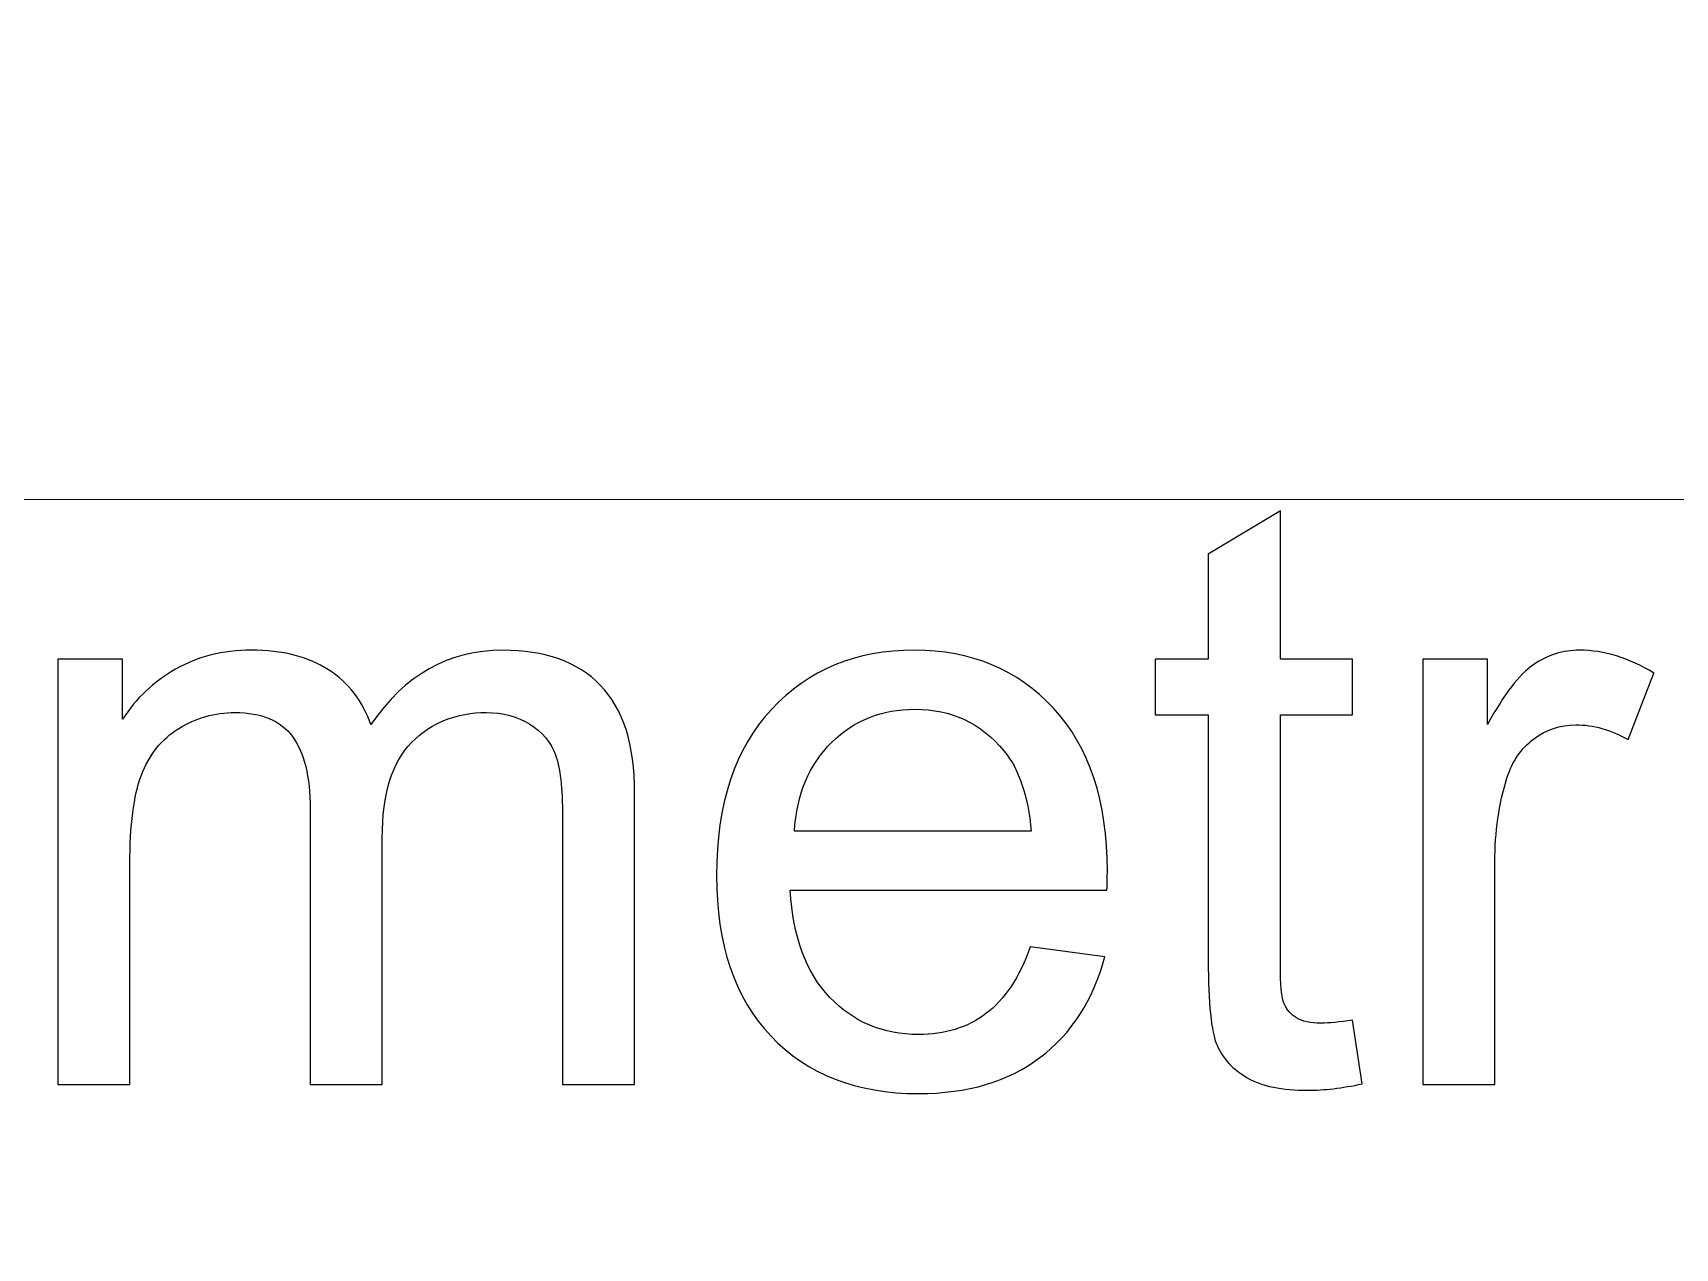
# Model space of a CAD drawing. Header units: centimetres. Extents: x -29.7 to 21.6, y -14.4 to 13.7.
# Drawn here: x -25.608 to -24.443, y -3.047 to -2.185 of the extents above; entities that cross this region are included whole.
import ezdxf

# ---------------------------------------------------------------- set-up
doc = ezdxf.new("R2010")
doc.units = ezdxf.units.CM
doc.header["$MEASUREMENT"] = 0
doc.layers.add('Layer 1', color=7, linetype='Continuous')

msp = doc.modelspace()

# ---------------------------------------------------------------- linework, layer by layer
at = {"layer": 'Layer 1', "color": 1, "lineweight": 9}
for points, knots in [([(-29.70796, -4.44965), (-29.70796, -4.44965), (-29.70796, -0.46166), (-29.70796, -0.46166), (-29.70796, -0.46166), (-29.70796, -0.46166), (-19.73801, -0.46166), (-19.73801, -0.46166), (-19.73801, -0.46166), (-19.73801, -0.46166), (-19.73801, -4.44965), (-19.73801, -4.44965)], [0, 0, 0, 0, 0.25, 0.25, 0.25, 0.25, 0.5, 0.5, 0.5, 0.5, 1, 1, 1, 1]), ([(-22.31589, -3.14012), (-22.31589, -3.14012), (-26.79153, -3.14012), (-26.79153, -3.14012), (-26.79153, -3.14012), (-26.79153, -3.14012), (-26.79153, -2.51611), (-26.79153, -2.51611), (-26.79153, -2.51611), (-26.79153, -2.51611), (-22.31589, -2.51611), (-22.31589, -2.51611), (-22.31589, -2.51611), (-22.31589, -2.51611), (-22.31589, -3.14012), (-22.31589, -3.14012)], [0, 0, 0, 0, 0.2, 0.2, 0.2, 0.2, 0.4, 0.4, 0.4, 0.4, 0.6, 0.6, 0.6, 0.6, 1, 1, 1, 1]), ([(-22.31589, -3.14012), (-22.31589, -3.14012), (-26.79153, -3.14012), (-26.79153, -3.14012), (-26.79153, -3.14012), (-26.79153, -3.14012), (-26.79153, -2.51611), (-26.79153, -2.51611), (-26.79153, -2.51611), (-26.79153, -2.51611), (-22.31589, -2.51611), (-22.31589, -2.51611), (-22.31589, -2.51611), (-22.31589, -2.51611), (-22.31589, -3.14012), (-22.31589, -3.14012)], [0, 0, 0, 0, 0.2, 0.2, 0.2, 0.2, 0.4, 0.4, 0.4, 0.4, 0.6, 0.6, 0.6, 0.6, 1, 1, 1, 1]), ([(-24.6718, -2.88541), (-24.6718, -2.88541), (-24.66483, -2.93055), (-24.66483, -2.93055), (-24.66483, -2.93055), (-24.67916, -2.93355), (-24.69204, -2.9351), (-24.70328, -2.9351), (-24.70328, -2.9351), (-24.72178, -2.9351), (-24.73611, -2.93219), (-24.74638, -2.92628), (-24.74638, -2.92628), (-24.75655, -2.92038), (-24.76372, -2.91272), (-24.76788, -2.90314), (-24.76788, -2.90314), (-24.77205, -2.89355), (-24.77408, -2.8734), (-24.77408, -2.8427), (-24.77408, -2.8427), (-24.77408, -2.8427), (-24.77408, -2.66894), (-24.77408, -2.66894), (-24.77408, -2.66894), (-24.77408, -2.66894), (-24.81185, -2.66894), (-24.81185, -2.66894), (-24.81185, -2.66894), (-24.81185, -2.66894), (-24.81185, -2.62943), (-24.81185, -2.62943), (-24.81185, -2.62943), (-24.81185, -2.62943), (-24.77408, -2.62943), (-24.77408, -2.62943), (-24.77408, -2.62943), (-24.77408, -2.62943), (-24.77408, -2.55485), (-24.77408, -2.55485), (-24.77408, -2.55485), (-24.77408, -2.55485), (-24.72294, -2.52415), (-24.72294, -2.52415), (-24.72294, -2.52415), (-24.72294, -2.52415), (-24.72294, -2.62943), (-24.72294, -2.62943), (-24.72294, -2.62943), (-24.72294, -2.62943), (-24.6718, -2.62943), (-24.6718, -2.62943), (-24.6718, -2.62943), (-24.6718, -2.62943), (-24.6718, -2.66894), (-24.6718, -2.66894), (-24.6718, -2.66894), (-24.6718, -2.66894), (-24.72294, -2.66894), (-24.72294, -2.66894), (-24.72294, -2.66894), (-24.72294, -2.66894), (-24.72294, -2.84561), (-24.72294, -2.84561), (-24.72294, -2.84561), (-24.72294, -2.86023), (-24.72207, -2.86962), (-24.72023, -2.87379), (-24.72023, -2.87379), (-24.71849, -2.87795), (-24.71558, -2.88125), (-24.71151, -2.88377), (-24.71151, -2.88377), (-24.70744, -2.88619), (-24.70163, -2.88745), (-24.69408, -2.88745), (-24.69408, -2.88745), (-24.68846, -2.88745), (-24.681, -2.88677), (-24.6718, -2.88541)], [0, 0, 0, 0, 0.047619, 0.047619, 0.047619, 0.047619, 0.0952381, 0.0952381, 0.0952381, 0.0952381, 0.1428571, 0.1428571, 0.1428571, 0.1428571, 0.1904762, 0.1904762, 0.1904762, 0.1904762, 0.2380952, 0.2380952, 0.2380952, 0.2380952, 0.2857143, 0.2857143, 0.2857143, 0.2857143, 0.3333333, 0.3333333, 0.3333333, 0.3333333, 0.3809524, 0.3809524, 0.3809524, 0.3809524, 0.4285714, 0.4285714, 0.4285714, 0.4285714, 0.4761905, 0.4761905, 0.4761905, 0.4761905, 0.5238095, 0.5238095, 0.5238095, 0.5238095, 0.5714286, 0.5714286, 0.5714286, 0.5714286, 0.6190476, 0.6190476, 0.6190476, 0.6190476, 0.6666667, 0.6666667, 0.6666667, 0.6666667, 0.7142857, 0.7142857, 0.7142857, 0.7142857, 0.7619048, 0.7619048, 0.7619048, 0.7619048, 0.8095238, 0.8095238, 0.8095238, 0.8095238, 0.8571429, 0.8571429, 0.8571429, 0.8571429, 0.9047619, 0.9047619, 0.9047619, 0.9047619, 1, 1, 1, 1]), ([(-25.59007, -2.93103), (-25.59007, -2.93103), (-25.59007, -2.62943), (-25.59007, -2.62943), (-25.59007, -2.62943), (-25.59007, -2.62943), (-25.54416, -2.62943), (-25.54416, -2.62943), (-25.54416, -2.62943), (-25.54416, -2.62943), (-25.54416, -2.67204), (-25.54416, -2.67204), (-25.54416, -2.67204), (-25.53476, -2.65732), (-25.52217, -2.64541), (-25.50648, -2.6365), (-25.50648, -2.6365), (-25.49079, -2.62749), (-25.47297, -2.62304), (-25.45292, -2.62304), (-25.45292, -2.62304), (-25.43065, -2.62304), (-25.41234, -2.62769), (-25.3981, -2.63689), (-25.3981, -2.63689), (-25.38387, -2.64618), (-25.37379, -2.65907), (-25.36798, -2.67572), (-25.36798, -2.67572), (-25.34396, -2.64057), (-25.31287, -2.62304), (-25.27452, -2.62304), (-25.27452, -2.62304), (-25.24449, -2.62304), (-25.22135, -2.63127), (-25.20527, -2.64783), (-25.20527, -2.64783), (-25.18909, -2.66439), (-25.18096, -2.68987), (-25.18096, -2.72425), (-25.18096, -2.72425), (-25.18096, -2.72425), (-25.18096, -2.93103), (-25.18096, -2.93103), (-25.18096, -2.93103), (-25.18096, -2.93103), (-25.2321, -2.93103), (-25.2321, -2.93103), (-25.2321, -2.93103), (-25.2321, -2.93103), (-25.2321, -2.7412), (-25.2321, -2.7412), (-25.2321, -2.7412), (-25.2321, -2.72086), (-25.23384, -2.70614), (-25.23713, -2.69713), (-25.23713, -2.69713), (-25.24043, -2.68812), (-25.24643, -2.68095), (-25.25524, -2.67543), (-25.25524, -2.67543), (-25.26396, -2.66991), (-25.27423, -2.6672), (-25.28595, -2.6672), (-25.28595, -2.6672), (-25.30725, -2.6672), (-25.32488, -2.67427), (-25.33893, -2.68832), (-25.33893, -2.68832), (-25.35297, -2.70246), (-25.35994, -2.72502), (-25.35994, -2.75602), (-25.35994, -2.75602), (-25.35994, -2.75602), (-25.35994, -2.93103), (-25.35994, -2.93103), (-25.35994, -2.93103), (-25.35994, -2.93103), (-25.41108, -2.93103), (-25.41108, -2.93103), (-25.41108, -2.93103), (-25.41108, -2.93103), (-25.41108, -2.73529), (-25.41108, -2.73529), (-25.41108, -2.73529), (-25.41108, -2.71263), (-25.41525, -2.69558), (-25.42358, -2.68425), (-25.42358, -2.68425), (-25.4319, -2.67292), (-25.44556, -2.6672), (-25.46445, -2.6672), (-25.46445, -2.6672), (-25.47878, -2.6672), (-25.49205, -2.67098), (-25.50425, -2.67853), (-25.50425, -2.67853), (-25.51646, -2.68609), (-25.52527, -2.69713), (-25.53079, -2.71175), (-25.53079, -2.71175), (-25.53622, -2.72628), (-25.53893, -2.7473), (-25.53893, -2.77471), (-25.53893, -2.77471), (-25.53893, -2.77471), (-25.53893, -2.93103), (-25.53893, -2.93103), (-25.53893, -2.93103), (-25.53893, -2.93103), (-25.59007, -2.93103), (-25.59007, -2.93103)], [0, 0, 0, 0, 0.0344828, 0.0344828, 0.0344828, 0.0344828, 0.0689655, 0.0689655, 0.0689655, 0.0689655, 0.1034483, 0.1034483, 0.1034483, 0.1034483, 0.137931, 0.137931, 0.137931, 0.137931, 0.1724138, 0.1724138, 0.1724138, 0.1724138, 0.2068966, 0.2068966, 0.2068966, 0.2068966, 0.2413793, 0.2413793, 0.2413793, 0.2413793, 0.2758621, 0.2758621, 0.2758621, 0.2758621, 0.3103448, 0.3103448, 0.3103448, 0.3103448, 0.3448276, 0.3448276, 0.3448276, 0.3448276, 0.3793103, 0.3793103, 0.3793103, 0.3793103, 0.4137931, 0.4137931, 0.4137931, 0.4137931, 0.4482759, 0.4482759, 0.4482759, 0.4482759, 0.4827586, 0.4827586, 0.4827586, 0.4827586, 0.5172414, 0.5172414, 0.5172414, 0.5172414, 0.5517241, 0.5517241, 0.5517241, 0.5517241, 0.5862069, 0.5862069, 0.5862069, 0.5862069, 0.6206897, 0.6206897, 0.6206897, 0.6206897, 0.6551724, 0.6551724, 0.6551724, 0.6551724, 0.6896552, 0.6896552, 0.6896552, 0.6896552, 0.7241379, 0.7241379, 0.7241379, 0.7241379, 0.7586207, 0.7586207, 0.7586207, 0.7586207, 0.7931034, 0.7931034, 0.7931034, 0.7931034, 0.8275862, 0.8275862, 0.8275862, 0.8275862, 0.862069, 0.862069, 0.862069, 0.862069, 0.8965517, 0.8965517, 0.8965517, 0.8965517, 0.9310345, 0.9310345, 0.9310345, 0.9310345, 1, 1, 1, 1]), ([(-24.90028, -2.8334), (-24.90028, -2.8334), (-24.8474, -2.84038), (-24.8474, -2.84038), (-24.8474, -2.84038), (-24.85563, -2.87108), (-24.87103, -2.895), (-24.8935, -2.91195), (-24.8935, -2.91195), (-24.91597, -2.9289), (-24.94464, -2.93742), (-24.9796, -2.93742), (-24.9796, -2.93742), (-25.02357, -2.93742), (-25.05844, -2.92386), (-25.0842, -2.89674), (-25.0842, -2.89674), (-25.10997, -2.86972), (-25.12285, -2.83166), (-25.12285, -2.78275), (-25.12285, -2.78275), (-25.12285, -2.73219), (-25.10987, -2.69287), (-25.08382, -2.66497), (-25.08382, -2.66497), (-25.05776, -2.63698), (-25.02396, -2.62304), (-24.98241, -2.62304), (-24.98241, -2.62304), (-24.94222, -2.62304), (-24.90938, -2.63669), (-24.88391, -2.6641), (-24.88391, -2.6641), (-24.85844, -2.69151), (-24.84565, -2.73006), (-24.84565, -2.77975), (-24.84565, -2.77975), (-24.84565, -2.78275), (-24.84575, -2.7873), (-24.84594, -2.7933), (-24.84594, -2.7933), (-24.84594, -2.7933), (-25.07055, -2.7933), (-25.07055, -2.7933), (-25.07055, -2.7933), (-25.06861, -2.82633), (-25.05931, -2.85171), (-25.04246, -2.86924), (-25.04246, -2.86924), (-25.0257, -2.88677), (-25.00469, -2.89558), (-24.9796, -2.89558), (-24.9796, -2.89558), (-24.96091, -2.89558), (-24.94493, -2.89064), (-24.93176, -2.88076), (-24.93176, -2.88076), (-24.91849, -2.87088), (-24.90803, -2.8551), (-24.90028, -2.8334)], [0, 0, 0, 0, 0.0625, 0.0625, 0.0625, 0.0625, 0.125, 0.125, 0.125, 0.125, 0.1875, 0.1875, 0.1875, 0.1875, 0.25, 0.25, 0.25, 0.25, 0.3125, 0.3125, 0.3125, 0.3125, 0.375, 0.375, 0.375, 0.375, 0.4375, 0.4375, 0.4375, 0.4375, 0.5, 0.5, 0.5, 0.5, 0.5625, 0.5625, 0.5625, 0.5625, 0.625, 0.625, 0.625, 0.625, 0.6875, 0.6875, 0.6875, 0.6875, 0.75, 0.75, 0.75, 0.75, 0.8125, 0.8125, 0.8125, 0.8125, 0.875, 0.875, 0.875, 0.875, 1, 1, 1, 1]), ([(-24.62193, -2.93103), (-24.62193, -2.93103), (-24.62193, -2.62943), (-24.62193, -2.62943), (-24.62193, -2.62943), (-24.62193, -2.62943), (-24.57602, -2.62943), (-24.57602, -2.62943), (-24.57602, -2.62943), (-24.57602, -2.62943), (-24.57602, -2.67563), (-24.57602, -2.67563), (-24.57602, -2.67563), (-24.5643, -2.65422), (-24.55345, -2.64008), (-24.54348, -2.6333), (-24.54348, -2.6333), (-24.5335, -2.62643), (-24.52256, -2.62304), (-24.51064, -2.62304), (-24.51064, -2.62304), (-24.4934, -2.62304), (-24.47587, -2.62846), (-24.45805, -2.63921), (-24.45805, -2.63921), (-24.45805, -2.63921), (-24.47626, -2.68638), (-24.47626, -2.68638), (-24.47626, -2.68638), (-24.48866, -2.67941), (-24.50105, -2.67592), (-24.51345, -2.67592), (-24.51345, -2.67592), (-24.52459, -2.67592), (-24.53457, -2.67931), (-24.54338, -2.68599), (-24.54338, -2.68599), (-24.55219, -2.69267), (-24.55849, -2.70197), (-24.56227, -2.71388), (-24.56227, -2.71388), (-24.56798, -2.732), (-24.57079, -2.75185), (-24.57079, -2.77345), (-24.57079, -2.77345), (-24.57079, -2.77345), (-24.57079, -2.93103), (-24.57079, -2.93103), (-24.57079, -2.93103), (-24.57079, -2.93103), (-24.62193, -2.93103), (-24.62193, -2.93103)], [0, 0, 0, 0, 0.0714286, 0.0714286, 0.0714286, 0.0714286, 0.1428571, 0.1428571, 0.1428571, 0.1428571, 0.2142857, 0.2142857, 0.2142857, 0.2142857, 0.2857143, 0.2857143, 0.2857143, 0.2857143, 0.3571429, 0.3571429, 0.3571429, 0.3571429, 0.4285714, 0.4285714, 0.4285714, 0.4285714, 0.5, 0.5, 0.5, 0.5, 0.5714286, 0.5714286, 0.5714286, 0.5714286, 0.6428571, 0.6428571, 0.6428571, 0.6428571, 0.7142857, 0.7142857, 0.7142857, 0.7142857, 0.7857143, 0.7857143, 0.7857143, 0.7857143, 0.8571429, 0.8571429, 0.8571429, 0.8571429, 1, 1, 1, 1]), ([(-25.06764, -2.75146), (-25.06764, -2.75146), (-24.8997, -2.75146), (-24.8997, -2.75146), (-24.8997, -2.75146), (-24.90193, -2.72609), (-24.90842, -2.70711), (-24.91897, -2.69442), (-24.91897, -2.69442), (-24.93515, -2.67476), (-24.95626, -2.66488), (-24.98212, -2.66488), (-24.98212, -2.66488), (-25.00556, -2.66488), (-25.02522, -2.67272), (-25.0412, -2.68841), (-25.0412, -2.68841), (-25.05709, -2.7041), (-25.0659, -2.72512), (-25.06764, -2.75146)], [0, 0, 0, 0, 0.1666667, 0.1666667, 0.1666667, 0.1666667, 0.3333333, 0.3333333, 0.3333333, 0.3333333, 0.5, 0.5, 0.5, 0.5, 0.6666667, 0.6666667, 0.6666667, 0.6666667, 1, 1, 1, 1])]:
    msp.add_open_spline(points, degree=3, knots=knots, dxfattribs=at)
at = {"layer": 'Layer 1', "color": 250}
for points, knots in [([(-24.6718, -2.88541), (-24.6718, -2.88541), (-24.66483, -2.93055), (-24.66483, -2.93055), (-24.66483, -2.93055), (-24.67916, -2.93355), (-24.69204, -2.9351), (-24.70328, -2.9351), (-24.70328, -2.9351), (-24.72178, -2.9351), (-24.73611, -2.93219), (-24.74638, -2.92628), (-24.74638, -2.92628), (-24.75655, -2.92038), (-24.76372, -2.91272), (-24.76788, -2.90314), (-24.76788, -2.90314), (-24.77205, -2.89355), (-24.77408, -2.8734), (-24.77408, -2.8427), (-24.77408, -2.8427), (-24.77408, -2.8427), (-24.77408, -2.66894), (-24.77408, -2.66894), (-24.77408, -2.66894), (-24.77408, -2.66894), (-24.81185, -2.66894), (-24.81185, -2.66894), (-24.81185, -2.66894), (-24.81185, -2.66894), (-24.81185, -2.62943), (-24.81185, -2.62943), (-24.81185, -2.62943), (-24.81185, -2.62943), (-24.77408, -2.62943), (-24.77408, -2.62943), (-24.77408, -2.62943), (-24.77408, -2.62943), (-24.77408, -2.55485), (-24.77408, -2.55485), (-24.77408, -2.55485), (-24.77408, -2.55485), (-24.72294, -2.52415), (-24.72294, -2.52415), (-24.72294, -2.52415), (-24.72294, -2.52415), (-24.72294, -2.62943), (-24.72294, -2.62943), (-24.72294, -2.62943), (-24.72294, -2.62943), (-24.6718, -2.62943), (-24.6718, -2.62943), (-24.6718, -2.62943), (-24.6718, -2.62943), (-24.6718, -2.66894), (-24.6718, -2.66894), (-24.6718, -2.66894), (-24.6718, -2.66894), (-24.72294, -2.66894), (-24.72294, -2.66894), (-24.72294, -2.66894), (-24.72294, -2.66894), (-24.72294, -2.84561), (-24.72294, -2.84561), (-24.72294, -2.84561), (-24.72294, -2.86023), (-24.72207, -2.86962), (-24.72023, -2.87379), (-24.72023, -2.87379), (-24.71849, -2.87795), (-24.71558, -2.88125), (-24.71151, -2.88377), (-24.71151, -2.88377), (-24.70744, -2.88619), (-24.70163, -2.88745), (-24.69408, -2.88745), (-24.69408, -2.88745), (-24.68846, -2.88745), (-24.681, -2.88677), (-24.6718, -2.88541)], [0, 0, 0, 0, 0.047619, 0.047619, 0.047619, 0.047619, 0.0952381, 0.0952381, 0.0952381, 0.0952381, 0.1428571, 0.1428571, 0.1428571, 0.1428571, 0.1904762, 0.1904762, 0.1904762, 0.1904762, 0.2380952, 0.2380952, 0.2380952, 0.2380952, 0.2857143, 0.2857143, 0.2857143, 0.2857143, 0.3333333, 0.3333333, 0.3333333, 0.3333333, 0.3809524, 0.3809524, 0.3809524, 0.3809524, 0.4285714, 0.4285714, 0.4285714, 0.4285714, 0.4761905, 0.4761905, 0.4761905, 0.4761905, 0.5238095, 0.5238095, 0.5238095, 0.5238095, 0.5714286, 0.5714286, 0.5714286, 0.5714286, 0.6190476, 0.6190476, 0.6190476, 0.6190476, 0.6666667, 0.6666667, 0.6666667, 0.6666667, 0.7142857, 0.7142857, 0.7142857, 0.7142857, 0.7619048, 0.7619048, 0.7619048, 0.7619048, 0.8095238, 0.8095238, 0.8095238, 0.8095238, 0.8571429, 0.8571429, 0.8571429, 0.8571429, 0.9047619, 0.9047619, 0.9047619, 0.9047619, 1, 1, 1, 1]), ([(-25.59007, -2.93103), (-25.59007, -2.93103), (-25.59007, -2.62943), (-25.59007, -2.62943), (-25.59007, -2.62943), (-25.59007, -2.62943), (-25.54416, -2.62943), (-25.54416, -2.62943), (-25.54416, -2.62943), (-25.54416, -2.62943), (-25.54416, -2.67204), (-25.54416, -2.67204), (-25.54416, -2.67204), (-25.53476, -2.65732), (-25.52217, -2.64541), (-25.50648, -2.6365), (-25.50648, -2.6365), (-25.49079, -2.62749), (-25.47297, -2.62304), (-25.45292, -2.62304), (-25.45292, -2.62304), (-25.43065, -2.62304), (-25.41234, -2.62769), (-25.3981, -2.63689), (-25.3981, -2.63689), (-25.38387, -2.64618), (-25.37379, -2.65907), (-25.36798, -2.67572), (-25.36798, -2.67572), (-25.34396, -2.64057), (-25.31287, -2.62304), (-25.27452, -2.62304), (-25.27452, -2.62304), (-25.24449, -2.62304), (-25.22135, -2.63127), (-25.20527, -2.64783), (-25.20527, -2.64783), (-25.18909, -2.66439), (-25.18096, -2.68987), (-25.18096, -2.72425), (-25.18096, -2.72425), (-25.18096, -2.72425), (-25.18096, -2.93103), (-25.18096, -2.93103), (-25.18096, -2.93103), (-25.18096, -2.93103), (-25.2321, -2.93103), (-25.2321, -2.93103), (-25.2321, -2.93103), (-25.2321, -2.93103), (-25.2321, -2.7412), (-25.2321, -2.7412), (-25.2321, -2.7412), (-25.2321, -2.72086), (-25.23384, -2.70614), (-25.23713, -2.69713), (-25.23713, -2.69713), (-25.24043, -2.68812), (-25.24643, -2.68095), (-25.25524, -2.67543), (-25.25524, -2.67543), (-25.26396, -2.66991), (-25.27423, -2.6672), (-25.28595, -2.6672), (-25.28595, -2.6672), (-25.30725, -2.6672), (-25.32488, -2.67427), (-25.33893, -2.68832), (-25.33893, -2.68832), (-25.35297, -2.70246), (-25.35994, -2.72502), (-25.35994, -2.75602), (-25.35994, -2.75602), (-25.35994, -2.75602), (-25.35994, -2.93103), (-25.35994, -2.93103), (-25.35994, -2.93103), (-25.35994, -2.93103), (-25.41108, -2.93103), (-25.41108, -2.93103), (-25.41108, -2.93103), (-25.41108, -2.93103), (-25.41108, -2.73529), (-25.41108, -2.73529), (-25.41108, -2.73529), (-25.41108, -2.71263), (-25.41525, -2.69558), (-25.42358, -2.68425), (-25.42358, -2.68425), (-25.4319, -2.67292), (-25.44556, -2.6672), (-25.46445, -2.6672), (-25.46445, -2.6672), (-25.47878, -2.6672), (-25.49205, -2.67098), (-25.50425, -2.67853), (-25.50425, -2.67853), (-25.51646, -2.68609), (-25.52527, -2.69713), (-25.53079, -2.71175), (-25.53079, -2.71175), (-25.53622, -2.72628), (-25.53893, -2.7473), (-25.53893, -2.77471), (-25.53893, -2.77471), (-25.53893, -2.77471), (-25.53893, -2.93103), (-25.53893, -2.93103), (-25.53893, -2.93103), (-25.53893, -2.93103), (-25.59007, -2.93103), (-25.59007, -2.93103)], [0, 0, 0, 0, 0.0344828, 0.0344828, 0.0344828, 0.0344828, 0.0689655, 0.0689655, 0.0689655, 0.0689655, 0.1034483, 0.1034483, 0.1034483, 0.1034483, 0.137931, 0.137931, 0.137931, 0.137931, 0.1724138, 0.1724138, 0.1724138, 0.1724138, 0.2068966, 0.2068966, 0.2068966, 0.2068966, 0.2413793, 0.2413793, 0.2413793, 0.2413793, 0.2758621, 0.2758621, 0.2758621, 0.2758621, 0.3103448, 0.3103448, 0.3103448, 0.3103448, 0.3448276, 0.3448276, 0.3448276, 0.3448276, 0.3793103, 0.3793103, 0.3793103, 0.3793103, 0.4137931, 0.4137931, 0.4137931, 0.4137931, 0.4482759, 0.4482759, 0.4482759, 0.4482759, 0.4827586, 0.4827586, 0.4827586, 0.4827586, 0.5172414, 0.5172414, 0.5172414, 0.5172414, 0.5517241, 0.5517241, 0.5517241, 0.5517241, 0.5862069, 0.5862069, 0.5862069, 0.5862069, 0.6206897, 0.6206897, 0.6206897, 0.6206897, 0.6551724, 0.6551724, 0.6551724, 0.6551724, 0.6896552, 0.6896552, 0.6896552, 0.6896552, 0.7241379, 0.7241379, 0.7241379, 0.7241379, 0.7586207, 0.7586207, 0.7586207, 0.7586207, 0.7931034, 0.7931034, 0.7931034, 0.7931034, 0.8275862, 0.8275862, 0.8275862, 0.8275862, 0.862069, 0.862069, 0.862069, 0.862069, 0.8965517, 0.8965517, 0.8965517, 0.8965517, 0.9310345, 0.9310345, 0.9310345, 0.9310345, 1, 1, 1, 1]), ([(-24.90028, -2.8334), (-24.90028, -2.8334), (-24.8474, -2.84038), (-24.8474, -2.84038), (-24.8474, -2.84038), (-24.85563, -2.87108), (-24.87103, -2.895), (-24.8935, -2.91195), (-24.8935, -2.91195), (-24.91597, -2.9289), (-24.94464, -2.93742), (-24.9796, -2.93742), (-24.9796, -2.93742), (-25.02357, -2.93742), (-25.05844, -2.92386), (-25.0842, -2.89674), (-25.0842, -2.89674), (-25.10997, -2.86972), (-25.12285, -2.83166), (-25.12285, -2.78275), (-25.12285, -2.78275), (-25.12285, -2.73219), (-25.10987, -2.69287), (-25.08382, -2.66497), (-25.08382, -2.66497), (-25.05776, -2.63698), (-25.02396, -2.62304), (-24.98241, -2.62304), (-24.98241, -2.62304), (-24.94222, -2.62304), (-24.90938, -2.63669), (-24.88391, -2.6641), (-24.88391, -2.6641), (-24.85844, -2.69151), (-24.84565, -2.73006), (-24.84565, -2.77975), (-24.84565, -2.77975), (-24.84565, -2.78275), (-24.84575, -2.7873), (-24.84594, -2.7933), (-24.84594, -2.7933), (-24.84594, -2.7933), (-25.07055, -2.7933), (-25.07055, -2.7933), (-25.07055, -2.7933), (-25.06861, -2.82633), (-25.05931, -2.85171), (-25.04246, -2.86924), (-25.04246, -2.86924), (-25.0257, -2.88677), (-25.00469, -2.89558), (-24.9796, -2.89558), (-24.9796, -2.89558), (-24.96091, -2.89558), (-24.94493, -2.89064), (-24.93176, -2.88076), (-24.93176, -2.88076), (-24.91849, -2.87088), (-24.90803, -2.8551), (-24.90028, -2.8334)], [0, 0, 0, 0, 0.0625, 0.0625, 0.0625, 0.0625, 0.125, 0.125, 0.125, 0.125, 0.1875, 0.1875, 0.1875, 0.1875, 0.25, 0.25, 0.25, 0.25, 0.3125, 0.3125, 0.3125, 0.3125, 0.375, 0.375, 0.375, 0.375, 0.4375, 0.4375, 0.4375, 0.4375, 0.5, 0.5, 0.5, 0.5, 0.5625, 0.5625, 0.5625, 0.5625, 0.625, 0.625, 0.625, 0.625, 0.6875, 0.6875, 0.6875, 0.6875, 0.75, 0.75, 0.75, 0.75, 0.8125, 0.8125, 0.8125, 0.8125, 0.875, 0.875, 0.875, 0.875, 1, 1, 1, 1]), ([(-24.62193, -2.93103), (-24.62193, -2.93103), (-24.62193, -2.62943), (-24.62193, -2.62943), (-24.62193, -2.62943), (-24.62193, -2.62943), (-24.57602, -2.62943), (-24.57602, -2.62943), (-24.57602, -2.62943), (-24.57602, -2.62943), (-24.57602, -2.67563), (-24.57602, -2.67563), (-24.57602, -2.67563), (-24.5643, -2.65422), (-24.55345, -2.64008), (-24.54348, -2.6333), (-24.54348, -2.6333), (-24.5335, -2.62643), (-24.52256, -2.62304), (-24.51064, -2.62304), (-24.51064, -2.62304), (-24.4934, -2.62304), (-24.47587, -2.62846), (-24.45805, -2.63921), (-24.45805, -2.63921), (-24.45805, -2.63921), (-24.47626, -2.68638), (-24.47626, -2.68638), (-24.47626, -2.68638), (-24.48866, -2.67941), (-24.50105, -2.67592), (-24.51345, -2.67592), (-24.51345, -2.67592), (-24.52459, -2.67592), (-24.53457, -2.67931), (-24.54338, -2.68599), (-24.54338, -2.68599), (-24.55219, -2.69267), (-24.55849, -2.70197), (-24.56227, -2.71388), (-24.56227, -2.71388), (-24.56798, -2.732), (-24.57079, -2.75185), (-24.57079, -2.77345), (-24.57079, -2.77345), (-24.57079, -2.77345), (-24.57079, -2.93103), (-24.57079, -2.93103), (-24.57079, -2.93103), (-24.57079, -2.93103), (-24.62193, -2.93103), (-24.62193, -2.93103)], [0, 0, 0, 0, 0.0714286, 0.0714286, 0.0714286, 0.0714286, 0.1428571, 0.1428571, 0.1428571, 0.1428571, 0.2142857, 0.2142857, 0.2142857, 0.2142857, 0.2857143, 0.2857143, 0.2857143, 0.2857143, 0.3571429, 0.3571429, 0.3571429, 0.3571429, 0.4285714, 0.4285714, 0.4285714, 0.4285714, 0.5, 0.5, 0.5, 0.5, 0.5714286, 0.5714286, 0.5714286, 0.5714286, 0.6428571, 0.6428571, 0.6428571, 0.6428571, 0.7142857, 0.7142857, 0.7142857, 0.7142857, 0.7857143, 0.7857143, 0.7857143, 0.7857143, 0.8571429, 0.8571429, 0.8571429, 0.8571429, 1, 1, 1, 1]), ([(-25.06764, -2.75146), (-25.06764, -2.75146), (-24.8997, -2.75146), (-24.8997, -2.75146), (-24.8997, -2.75146), (-24.90193, -2.72609), (-24.90842, -2.70711), (-24.91897, -2.69442), (-24.91897, -2.69442), (-24.93515, -2.67476), (-24.95626, -2.66488), (-24.98212, -2.66488), (-24.98212, -2.66488), (-25.00556, -2.66488), (-25.02522, -2.67272), (-25.0412, -2.68841), (-25.0412, -2.68841), (-25.05709, -2.7041), (-25.0659, -2.72512), (-25.06764, -2.75146)], [0, 0, 0, 0, 0.1666667, 0.1666667, 0.1666667, 0.1666667, 0.3333333, 0.3333333, 0.3333333, 0.3333333, 0.5, 0.5, 0.5, 0.5, 0.6666667, 0.6666667, 0.6666667, 0.6666667, 1, 1, 1, 1])]:
    msp.add_open_spline(points, degree=3, knots=knots, dxfattribs=at)

doc.saveas('drawing.dxf')
